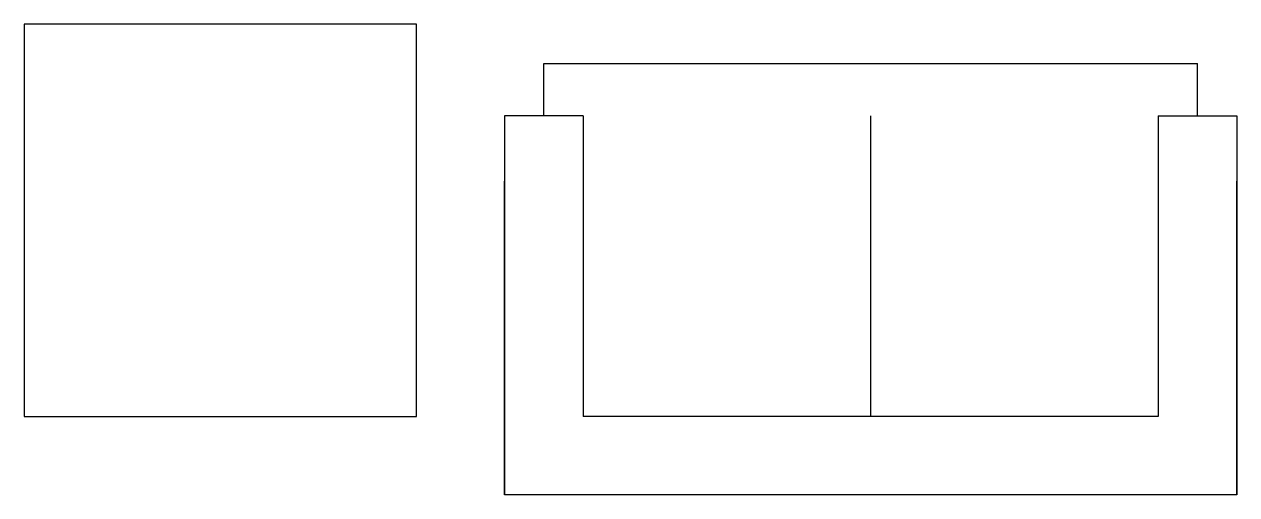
# Model space of a CAD drawing. Extents: x 24 to 2380, y -134 to 781.
import ezdxf

# ---------------------------------------------------------------- set-up
doc = ezdxf.new("R2010")
doc.units = 0
doc.layers.add('KADRBM', color=7, linetype='CONTINUOUS')

msp = doc.modelspace()

# ---------------------------------------------------------------- linework, layer by layer
at = {"layer": 'KADRBM'}
for p, q in [((786.1, 780.6), (24.1, 780.6)), ((24.1, 780.6), (24.1, 18.6)), ((786.1, 18.6), (786.1, 780.6)), ((1033.4, 704.4), (2303.4, 704.4)), ((1033.4, 602.8), (1033.4, 704.4)), ((2303.4, 602.8), (2303.4, 704.4)), ((957.2, 602.8), (957.2, -133.8)), ((1109.6, 602.8), (957.2, 602.8)), ((1109.6, 602.8), (1109.6, 18.6)), ((1668.4, 602.8), (1668.4, 18.6)), ((2227.2, 602.8), (2227.2, 18.6)), ((2227.2, 602.8), (2379.6, 602.8)), ((2379.6, 602.8), (2379.6, -133.8)), ((957.2, -133.8), (957.2, 475.8)), ((2379.6, -133.8), (2379.6, 475.8)), ((24.1, 18.6), (786.1, 18.6)), ((2227.2, 18.6), (1109.6, 18.6)), ((2379.6, -133.8), (957.2, -133.8)), ((1991, -133.8), (997.1, -133.8))]:
    msp.add_line(p, q, dxfattribs=at)

doc.saveas('drawing.dxf')
